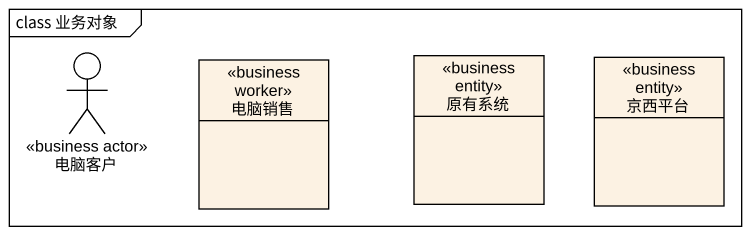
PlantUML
@startuml
mainframe class 业务对象
allowmixing
hide circle
hide empty members
actor 电脑客户 <<business actor>>
class 电脑销售 <<business worker>>
class 原有系统 <<business entity>>
class 京西平台 <<business entity>>
@enduml
